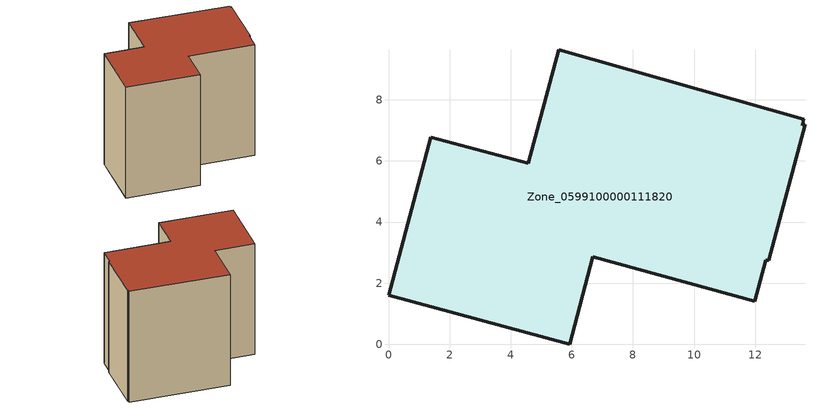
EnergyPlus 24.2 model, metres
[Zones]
Zone_0599100000111820
 floor ground (C_G): 5.93,0 0,1.61 1.38,6.78 4.58,5.93 5.57,9.64 13.59,7.36 13.54,7.17 13.63,7.2 12.45,2.75 12.35,2.75 11.99,1.41 6.69,2.86 z0
 wall outside (C_F): 4.58,5.93 1.38,6.78 0,1.61 5.93,0 6.69,2.86 11.99,1.41 12.35,2.75 12.45,2.75 13.63,7.2 13.54,7.17 13.59,7.36 5.57,9.64 4.58,5.93 z0:10.16
 roof outside (C_R): 12.35,2.75 12.45,2.75 13.63,7.2 13.54,7.17 13.59,7.36 5.57,9.64 4.58,5.93 1.38,6.78 0,1.61 5.93,0 6.69,2.86 11.99,1.41 z10.16
[BUILDING]
Pand.0599100000111820: North Axis=0; Terrain=City; Loads Convergence Tolerance Value=0.04; Temperature Convergence Tolerance Value=0.4; Solar Distribution=FullExterior; Maximum Number of Warmup Days=25; Minimum Number of Warmup Days=1
[Site:Location]
Rotterdam.The.Hague.AP_ZH_NLD Design_Conditions: Latitude=51.96; Longitude=4.45; Time Zone=1; Elevation=-4.5
[SITE:GROUNDTEMPERATURE:BUILDINGSURFACE]
18, 18, 18, 18, 18, 18, 18, 18, 18, 18, 18, 18
[MATERIAL] Thermal Absorptance=0.9; Solar Absorptance=0.7; Visible Absorptance=0.7
Name | Roughness | Thickness | Conductivity | Density | Specific Heat
G.TC.1946-1964 | MediumSmooth | 0.15 | 1 | 540 | 1210
F.TC.1946-1964 | Rough | 0.3 | 0.857143 | 1920 | 840
R.TC.1946-1964 | MediumRough | 0.2 | 0.235294 | 1500 | 1000
[CONSTRUCTION]
C_G: G.TC.1946-1964
C_F: F.TC.1946-1964
C_R: R.TC.1946-1964
[ZONE]
Zone_0599100000111820: Type=1; Multiplier=1; Ceiling Height=Autocalculate; Volume=Autocalculate; Floor Area=autocalculate; Part of Total Floor Area=Yes
[ZONEINFILTRATION:DESIGNFLOWRATE]
Infil_Zone_0599100000111820: Zone or ZoneList or Space or SpaceList=Zone_0599100000111820; Schedule=AlwaysOn; Design Flow Rate Calculation Method=Flow/Area; Flow Rate per Floor Area=0.003; Constant Term Coefficient=1; Temperature Term Coefficient=0; Velocity Term Coefficient=0; Velocity Squared Term Coefficient=0
[HVACTEMPLATE:ZONE:IDEALLOADSAIRSYSTEM]
Zone_0599100000111820: Maximum Heating Supply Air Temperature=50; Minimum Cooling Supply Air Temperature=13; Maximum Heating Supply Air Humidity Ratio=0.0156; Minimum Cooling Supply Air Humidity Ratio=0.0077; Heating Limit=NoLimit; Cooling Limit=NoLimit; Dehumidification Control Type=ConstantSensibleHeatRatio; Cooling Sensible Heat Ratio=0.7; Dehumidification Setpoint=60; Humidification Control Type=None; Humidification Setpoint=30; Outdoor Air Method=None; Outdoor Air Flow Rate per Person=0.00944; Outdoor Air Flow Rate per Zone Floor Area=0; Outdoor Air Flow Rate per Zone=0; Demand Controlled Ventilation Type=None; Outdoor Air Economizer Type=NoEconomizer; Heat Recovery Type=None; Sensible Heat Recovery Effectiveness=0.7; Latent Heat Recovery Effectiveness=0.65
[ZONECONTROL:THERMOSTAT]
ThermostatControl_Zone_0599100000111820: Zone or ZoneList=Zone_0599100000111820; Control Type Schedule=DualSetpointControlType; Control 1=Thermostat_Zone_0599100000111820; Temperature Difference Between Cutout And Setpoint=0
[THERMOSTATSETPOINT:DUALSETPOINT]
Thermostat_Zone_0599100000111820: Heating Setpoint Temperature Schedule=HeatingSetpoint_Zone_0599100000111820; Cooling Setpoint Temperature Schedule=CoolingSetpoint_Zone_0599100000111820
[SCHEDULE:COMPACT]
HeatingSetpoint_Zone_0599100000111820: Through: 12/31, For: AllDays, Until: 24:00, 21
CoolingSetpoint_Zone_0599100000111820: Through: 12/31, For: AllDays, Until: 24:00, 24
DualSetpointControlType: Through: 12/31, For: AllDays, Until: 24:00, 4
AlwaysOn: Through: 12/31, For: AllDays, Until: 24:00, 1
